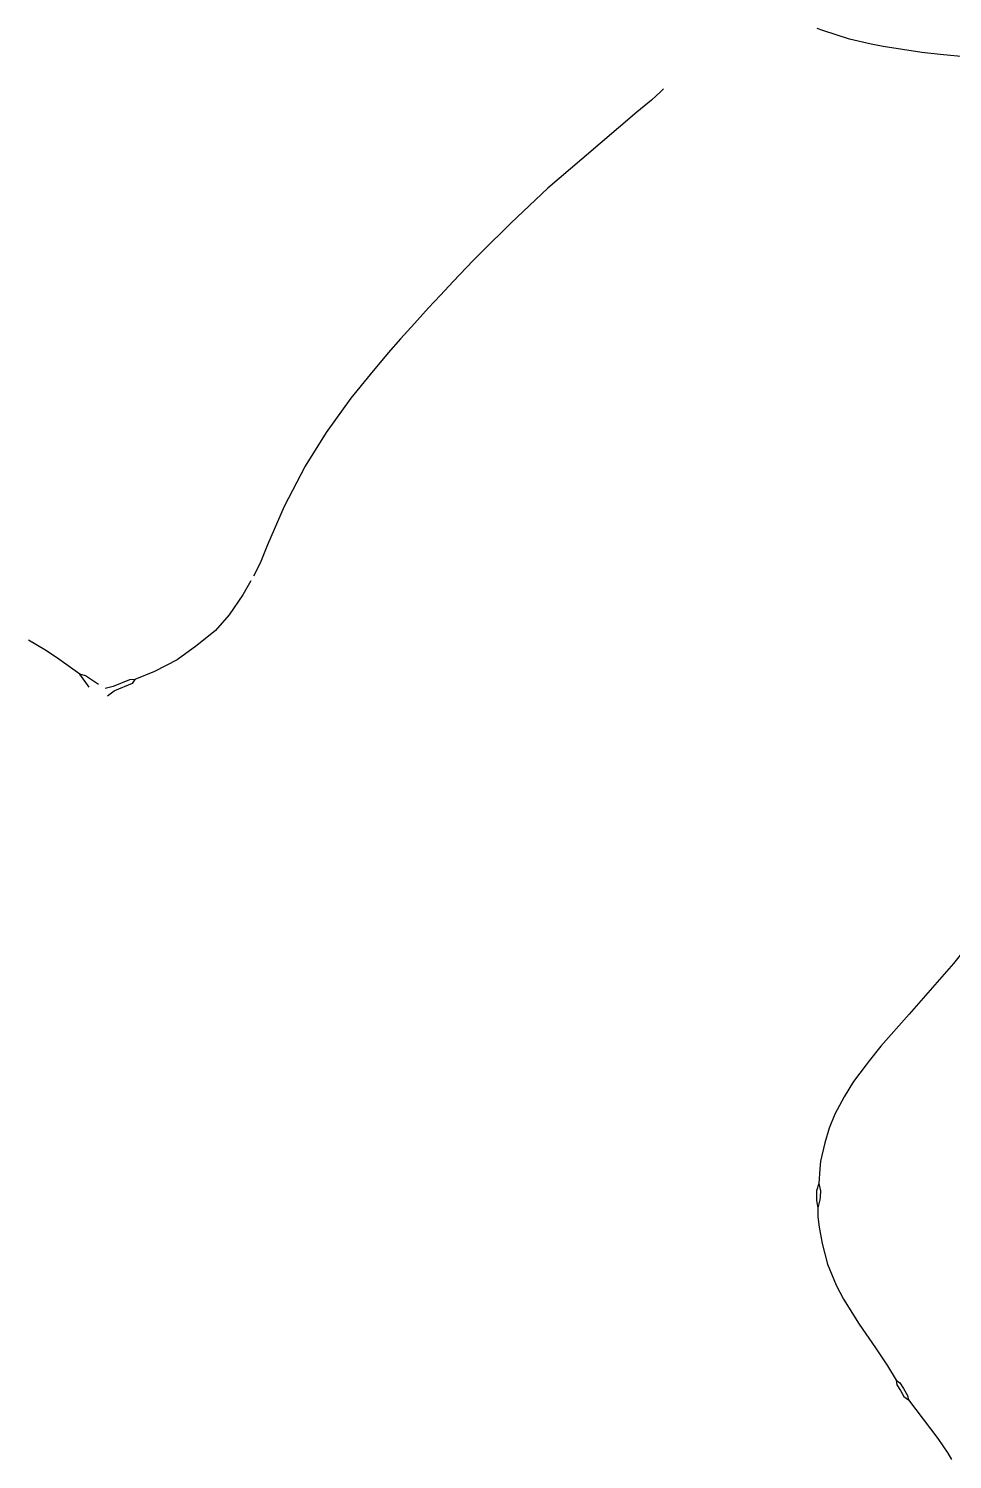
# Model space of a CAD drawing. Header units: inches. Extents: x 25490716 to 25512768, y 6672380 to 6685864.
# Drawn here: x 25497314 to 25498927, y 6681096 to 6683594 of the extents above; entities that cross this region are included whole.
import ezdxf

# ---------------------------------------------------------------- set-up
doc = ezdxf.new("R2010")
doc.units = ezdxf.units.IN
doc.header["$MEASUREMENT"] = 0

msp = doc.modelspace()

# ---------------------------------------------------------------- linework, layer by layer
for points in [[(25498954, 6683544), (25498905.8, 6683548.3), (25498873.6, 6683552), (25498806.3, 6683562.3), (25498785.1, 6683566.7), (25498747.2, 6683575.4), (25498701, 6683590.4), (25498691.2, 6683593.7)], [(25498422.5, 6683488.5), (25498417.5, 6683483.4), (25498401.5, 6683468.9), (25498376.2, 6683447.6)], [(25498376.2, 6683447.6), (25498280, 6683365.6), (25498221, 6683315), (25498156.4, 6683254.1), (25498105, 6683203.4)], [(25498105, 6683203.4), (25498090.4, 6683188.9), (25498055.4, 6683152.4), (25498033.3, 6683128.1), (25498022.5, 6683117)], [(25498022.5, 6683117), (25498012.1, 6683106.3), (25497987.9, 6683079.2), (25497963.7, 6683052.1), (25497941.7, 6683027.7), (25497910.7, 6682989.6), (25497876.8, 6682948.8), (25497833.4, 6682888.9), (25497797.1, 6682830.1), (25497760.3, 6682759.5), (25497731.1, 6682692.3), (25497718.5, 6682660.7), (25497706.6, 6682637.6)], [(25497702.4, 6682629.7), (25497688, 6682605.1), (25497664.5, 6682570.5), (25497640.4, 6682542.9), (25497608, 6682516.5), (25497573.8, 6682491.7), (25497534.2, 6682471.6), (25497499.9, 6682457.5)], [(25497403.4, 6682466.7), (25497363, 6682495.7), (25497342.4, 6682509.2), (25497314.1, 6682526.1)], [(25497419.8, 6682443.8), (25497403.4, 6682466.7)], [(25497436.3, 6682448.8), (25497413.7, 6682463.7), (25497403.4, 6682466.7)], [(25497459.7, 6682444.6), (25497447.8, 6682441.9)], [(25497463.5, 6682436.8), (25497452.1, 6682428.4)], [(25497499.9, 6682457.5), (25497490.2, 6682456.9), (25497461.9, 6682445.1), (25497459.7, 6682444.6)], [(25497499.9, 6682457.5), (25497494.9, 6682450.7), (25497464.4, 6682437.5), (25497463.5, 6682436.8)], [(25498991.4, 6682057.8), (25498976.6, 6682026.1), (25498958.9, 6681998.7), (25498929.1, 6681961.9), (25498851.6, 6681873), (25498802.2, 6681817.6), (25498781.9, 6681791.7), (25498776.6, 6681784.5)], [(25498776.6, 6681784.5), (25498754.7, 6681755.8), (25498737.9, 6681728.7), (25498722.1, 6681698.5), (25498712, 6681674), (25498704.1, 6681648.6), (25498697, 6681616.6), (25498695.4, 6681603.1), (25498693.7, 6681577.7)], [(25498693.7, 6681577.7), (25498690, 6681564.6), (25498690, 6681553.5)], [(25498693.7, 6681577.7), (25498696.6, 6681564.7), (25498696, 6681553.5)], [(25498690, 6681553.5), (25498690, 6681547.7), (25498692.1, 6681535.3)], [(25498696, 6681553.5), (25498695.8, 6681549.3), (25498692.1, 6681535.3)], [(25498692.1, 6681535.3), (25498692.2, 6681519.2), (25498694.4, 6681501.3), (25498699.9, 6681472.7), (25498709.3, 6681436.8), (25498723.9, 6681400.1), (25498737.1, 6681375.9), (25498764.1, 6681331.9), (25498792.6, 6681290.9), (25498813.8, 6681259.3), (25498829, 6681234.3)], [(25498829, 6681234.3), (25498835.1, 6681229.8), (25498841.5, 6681219.5)], [(25498829, 6681234.3), (25498830.2, 6681226.2), (25498836.2, 6681216.1)], [(25498836.2, 6681216.1), (25498842.4, 6681205.8), (25498850.4, 6681199.8)], [(25498841.5, 6681219.5), (25498848.9, 6681207.7), (25498850.4, 6681199.8)], [(25498850.4, 6681199.8), (25498901.5, 6681132.5), (25498919, 6681106.8), (25498925.4, 6681095.9)]]:
    msp.add_lwpolyline(points)

doc.saveas('drawing.dxf')
